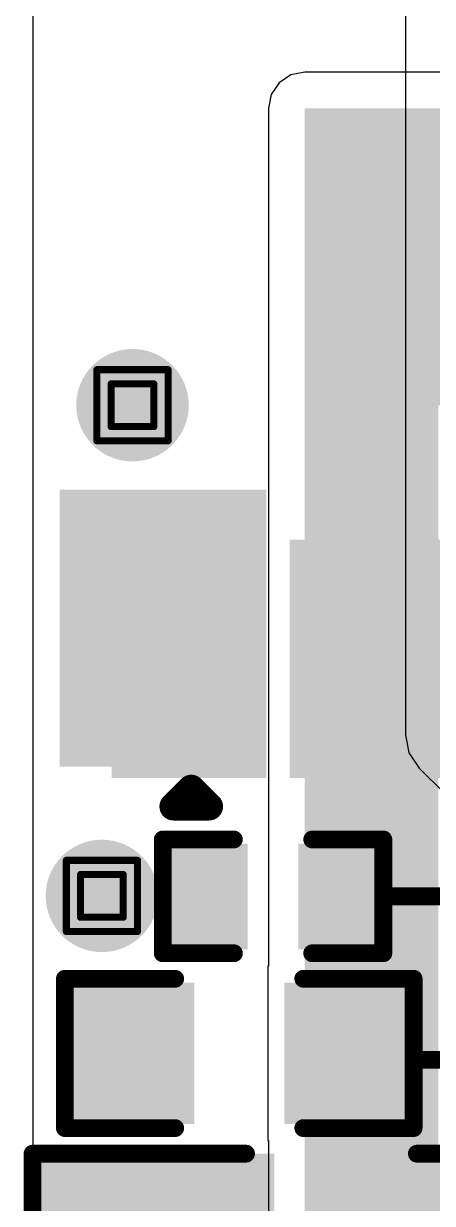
# Model space of a CAD drawing. Header units: inches. Extents: x -6 to 198, y 0 to 119.
# Drawn here: x 0.19 to 3.11, y 15.01 to 23.44 of the extents above; entities that cross this region are included whole.
import ezdxf

# ---------------------------------------------------------------- set-up
doc = ezdxf.new("R2010")
doc.units = ezdxf.units.IN
for name, color, linetype in [('Bottom Layer', 5, 'Continuous'), ('Bottom Solder', 6, 'Continuous'), ('Drill Drawing', 1, 'Continuous'), ('Top Layer', 1, 'Continuous'), ('Top Overlay', 2, 'Continuous'), ('Top Paste', 8, 'Continuous'), ('Top Solder', 216, 'Continuous'), ('Via Holes', 16, 'Continuous')]:
    doc.layers.add(name, color=color, linetype=linetype)

# ---------------------------------------------------------------- blocks, each defined once
blk = doc.blocks.new('C___1206_4')
at = {"layer": 'Top Layer'}
for points in [[(-2.032, 0.889), (-0.508, 0.889), (-0.508, -0.889), (-2.032, -0.889)], [(0.508, 0.889), (2.032, 0.889), (2.032, -0.889), (0.508, -0.889)]]:
    blk.add_hatch(color=1, dxfattribs=at).paths.add_polyline_path(points)
at = {"layer": 'Top Paste'}
for points in [[(-2.032, 0.889), (-0.508, 0.889), (-0.508, -0.889), (-2.032, -0.889)], [(0.508, 0.889), (2.032, 0.889), (2.032, -0.889), (0.508, -0.889)]]:
    blk.add_hatch(color=8, dxfattribs=at).paths.add_polyline_path(points)
at = {"layer": 'Top Solder'}
for points in [[(-2.1336, 0.9906), (-0.4064, 0.9906), (-0.4064, -0.9906), (-2.1336, -0.9906)], [(0.4064, 0.9906), (2.1336, 0.9906), (2.1336, -0.9906), (0.4064, -0.9906)]]:
    blk.add_hatch(color=216, dxfattribs=at).paths.add_polyline_path(points)
at = {"layer": 'Top Overlay'}
for points in [[(-2.1336, -0.9906, 0.127, 0.127, 0), (-2.1336, 0.9906, 0.127, 0.127, 0)], [(-2.1336, 0.9906, 0.127, 0.127, 0), (-0.6096, 0.9906, 0.127, 0.127, 0)], [(0.6096, 0.9906, 0.127, 0.127, 0), (2.1336, 0.9906, 0.127, 0.127, 0)], [(2.1336, -0.9906, 0.127, 0.127, 0), (2.1336, 0.9906, 0.127, 0.127, 0)], [(-2.1336, -0.9906, 0.127, 0.127, 0), (-0.6096, -0.9906, 0.127, 0.127, 0)], [(0.6096, -0.9906, 0.127, 0.127, 0), (2.1336, -0.9906, 0.127, 0.127, 0)]]:
    blk.add_lwpolyline(points, format="xyseb", dxfattribs=at)
for points in [[(-2.16535, 0.9906, 0.0635, 0.0635, 1), (-2.10185, 0.9906, 0.0635, 0.0635, 1)], [(-2.16535, 0.9906, 0.0635, 0.0635, 1), (-2.10185, 0.9906, 0.0635, 0.0635, 1)], [(-0.64135, 0.9906, 0.0635, 0.0635, 1), (-0.57785, 0.9906, 0.0635, 0.0635, 1)], [(0.57785, 0.9906, 0.0635, 0.0635, 1), (0.64135, 0.9906, 0.0635, 0.0635, 1)], [(2.10185, 0.9906, 0.0635, 0.0635, 1), (2.16535, 0.9906, 0.0635, 0.0635, 1)], [(2.10185, 0.9906, 0.0635, 0.0635, 1), (2.16535, 0.9906, 0.0635, 0.0635, 1)], [(-2.16535, -0.9906, 0.0635, 0.0635, 1), (-2.10185, -0.9906, 0.0635, 0.0635, 1)], [(-2.16535, -0.9906, 0.0635, 0.0635, 1), (-2.10185, -0.9906, 0.0635, 0.0635, 1)], [(-0.64135, -0.9906, 0.0635, 0.0635, 1), (-0.57785, -0.9906, 0.0635, 0.0635, 1)], [(0.57785, -0.9906, 0.0635, 0.0635, 1), (0.64135, -0.9906, 0.0635, 0.0635, 1)], [(2.10185, -0.9906, 0.0635, 0.0635, 1), (2.16535, -0.9906, 0.0635, 0.0635, 1)], [(2.10185, -0.9906, 0.0635, 0.0635, 1), (2.16535, -0.9906, 0.0635, 0.0635, 1)]]:
    blk.add_lwpolyline(points, format="xyseb", close=True, dxfattribs=at)
blk = doc.blocks.new('41_SMD_M______31')
at = {"layer": 'Top Layer'}
for points in [[(-9.5, 9.33), (-8, 9.33), (-8, 8.43), (-9.5, 8.43)], [(-9.5, 8.06), (-8, 8.06), (-8, 7.16), (-9.5, 7.16)]]:
    blk.add_hatch(color=1, dxfattribs=at).paths.add_polyline_path(points)
at = {"layer": 'Top Overlay'}
for points in [[(-9.5206, 9.3642), (-7.5406, 9.3642), (-7.5406, 9.8042), (-9.5206, 9.8042)], [(-7.9586, 8.3276), (-7.5406, 8.3276), (-7.5406, 9.4056), (-7.9586, 9.4056)]]:
    blk.add_hatch(color=2, dxfattribs=at).paths.add_polyline_path(points)
at = {"layer": 'Top Paste'}
for points in [[(-9.5, 9.33), (-8, 9.33), (-8, 8.43), (-9.5, 8.43)], [(-9.5, 8.06), (-8, 8.06), (-8, 7.16), (-9.5, 7.16)]]:
    blk.add_hatch(color=8, dxfattribs=at).paths.add_polyline_path(points)
at = {"layer": 'Top Solder'}
for points in [[(-9.6016, 9.4316), (-7.8984, 9.4316), (-7.8984, 8.3284), (-9.6016, 8.3284)], [(-9.6016, 8.1616), (-7.8984, 8.1616), (-7.8984, 7.0584), (-9.6016, 7.0584)]]:
    blk.add_hatch(color=216, dxfattribs=at).paths.add_polyline_path(points)
at = {"layer": 'Top Overlay'}
for points in [[(-9.8044, 8.9916, 0.2, 0.2, 0), (-9.8044, 8.7376, 0.2, 0.2, 0)], [(-9.8044, 8.9916, 0.2, 0.2, 0), (-9.6774, 8.8646, 0.2, 0.2, 0)], [(-9.6774, 8.8646, 0.2, 0.2, 0), (-9.8044, 8.7376, 0.2, 0.2, 0)]]:
    blk.add_lwpolyline(points, format="xyseb", dxfattribs=at)
for points in [[(-9.8544, 8.9916, 0.1, 0.1, 1), (-9.7544, 8.9916, 0.1, 0.1, 1)], [(-9.8544, 8.9916, 0.1, 0.1, 1), (-9.7544, 8.9916, 0.1, 0.1, 1)], [(-9.7274, 8.8646, 0.1, 0.1, 1), (-9.6274, 8.8646, 0.1, 0.1, 1)], [(-9.7274, 8.8646, 0.1, 0.1, 1), (-9.6274, 8.8646, 0.1, 0.1, 1)], [(-9.8544, 8.7376, 0.1, 0.1, 1), (-9.7544, 8.7376, 0.1, 0.1, 1)], [(-9.8544, 8.7376, 0.1, 0.1, 1), (-9.7544, 8.7376, 0.1, 0.1, 1)]]:
    blk.add_lwpolyline(points, format="xyseb", close=True, dxfattribs=at)
blk = doc.blocks.new('C___0402_118')
at = {"layer": 'Top Layer'}
for points in [[(-0.6985, -0.3175), (-0.6985, 0.3175), (-0.2413, 0.3175), (-0.2413, -0.3175)], [(0.2413, -0.3175), (0.2413, 0.3175), (0.6985, 0.3175), (0.6985, -0.3175)]]:
    blk.add_hatch(color=1, dxfattribs=at).paths.add_polyline_path(points)
at = {"layer": 'Top Paste'}
for points in [[(-0.6985, -0.3175), (-0.6985, 0.3175), (-0.2413, 0.3175), (-0.2413, -0.3175)], [(0.2413, -0.3175), (0.2413, 0.3175), (0.6985, 0.3175), (0.6985, -0.3175)]]:
    blk.add_hatch(color=8, dxfattribs=at).paths.add_polyline_path(points)
at = {"layer": 'Top Solder'}
for points in [[(-0.7585, -0.3775), (-0.7585, 0.3775), (-0.1813, 0.3775), (-0.1813, -0.3775)], [(0.1813, -0.3775), (0.1813, 0.3775), (0.7585, 0.3775), (0.7585, -0.3775)]]:
    blk.add_hatch(color=216, dxfattribs=at).paths.add_polyline_path(points)
at = {"layer": 'Top Overlay'}
for points in [[(-0.2794, 0.4064, 0.127, 0.127, 0), (-0.7874, 0.4064, 0.127, 0.127, 0)], [(-0.7874, 0.4064, 0.127, 0.127, 0), (-0.7874, -0.4064, 0.127, 0.127, 0)], [(0.7874, 0.4064, 0.127, 0.127, 0), (0.2794, 0.4064, 0.127, 0.127, 0)], [(0.7874, 0.4064, 0.127, 0.127, 0), (0.7874, -0.4064, 0.127, 0.127, 0)], [(-0.2794, -0.4064, 0.127, 0.127, 0), (-0.7874, -0.4064, 0.127, 0.127, 0)], [(0.7874, -0.4064, 0.127, 0.127, 0), (0.2794, -0.4064, 0.127, 0.127, 0)]]:
    blk.add_lwpolyline(points, format="xyseb", dxfattribs=at)
for points in [[(-0.8191, 0.4064, 0.0635, 0.0635, 1), (-0.7556, 0.4064, 0.0635, 0.0635, 1)], [(-0.8191, 0.4064, 0.0635, 0.0635, 1), (-0.7556, 0.4064, 0.0635, 0.0635, 1)], [(-0.3111, 0.4064, 0.0635, 0.0635, 1), (-0.2477, 0.4064, 0.0635, 0.0635, 1)], [(0.2477, 0.4064, 0.0635, 0.0635, 1), (0.3111, 0.4064, 0.0635, 0.0635, 1)], [(0.7556, 0.4064, 0.0635, 0.0635, 1), (0.8191, 0.4064, 0.0635, 0.0635, 1)], [(0.7556, 0.4064, 0.0635, 0.0635, 1), (0.8191, 0.4064, 0.0635, 0.0635, 1)], [(-0.8191, -0.4064, 0.0635, 0.0635, 1), (-0.7556, -0.4064, 0.0635, 0.0635, 1)], [(-0.8191, -0.4064, 0.0635, 0.0635, 1), (-0.7556, -0.4064, 0.0635, 0.0635, 1)], [(-0.3111, -0.4064, 0.0635, 0.0635, 1), (-0.2477, -0.4064, 0.0635, 0.0635, 1)], [(0.2477, -0.4064, 0.0635, 0.0635, 1), (0.3111, -0.4064, 0.0635, 0.0635, 1)], [(0.7556, -0.4064, 0.0635, 0.0635, 1), (0.8191, -0.4064, 0.0635, 0.0635, 1)], [(0.7556, -0.4064, 0.0635, 0.0635, 1), (0.8191, -0.4064, 0.0635, 0.0635, 1)]]:
    blk.add_lwpolyline(points, format="xyseb", close=True, dxfattribs=at)
blk = doc.blocks.new('C___0603_119')
at = {"layer": 'Top Layer'}
for points in [[(-0.381, 0.4445), (-0.381, -0.4445), (-1.143, -0.4445), (-1.143, 0.4445)], [(1.143, 0.4445), (1.143, -0.4445), (0.381, -0.4445), (0.381, 0.4445)]]:
    blk.add_hatch(color=1, dxfattribs=at).paths.add_polyline_path(points)
at = {"layer": 'Top Paste'}
for points in [[(-0.381, 0.4445), (-0.381, -0.4445), (-1.143, -0.4445), (-1.143, 0.4445)], [(1.143, 0.4445), (1.143, -0.4445), (0.381, -0.4445), (0.381, 0.4445)]]:
    blk.add_hatch(color=8, dxfattribs=at).paths.add_polyline_path(points)
at = {"layer": 'Top Solder'}
for points in [[(-0.321, 0.5045), (-0.321, -0.5045), (-1.203, -0.5045), (-1.203, 0.5045)], [(1.203, 0.5045), (1.203, -0.5045), (0.321, -0.5045), (0.321, 0.5045)]]:
    blk.add_hatch(color=216, dxfattribs=at).paths.add_polyline_path(points)
at = {"layer": 'Top Overlay'}
for points in [[(-1.2446, -0.5334, 0.127, 0.127, 0), (-1.2446, 0.5334, 0.127, 0.127, 0)], [(-1.2446, 0.5334, 0.127, 0.127, 0), (-0.4572, 0.5334, 0.127, 0.127, 0)], [(0.4572, 0.5334, 0.127, 0.127, 0), (1.2446, 0.5334, 0.127, 0.127, 0)], [(1.2446, -0.5334, 0.127, 0.127, 0), (1.2446, 0.5334, 0.127, 0.127, 0)], [(-1.2446, -0.5334, 0.127, 0.127, 0), (-0.4572, -0.5334, 0.127, 0.127, 0)], [(0.4572, -0.5334, 0.127, 0.127, 0), (1.2446, -0.5334, 0.127, 0.127, 0)]]:
    blk.add_lwpolyline(points, format="xyseb", dxfattribs=at)
for points in [[(-1.2764, 0.5334, 0.0635, 0.0635, 1), (-1.2128, 0.5334, 0.0635, 0.0635, 1)], [(-1.2764, 0.5334, 0.0635, 0.0635, 1), (-1.2128, 0.5334, 0.0635, 0.0635, 1)], [(-0.4889, 0.5334, 0.0635, 0.0635, 1), (-0.4254, 0.5334, 0.0635, 0.0635, 1)], [(0.4254, 0.5334, 0.0635, 0.0635, 1), (0.4889, 0.5334, 0.0635, 0.0635, 1)], [(1.2128, 0.5334, 0.0635, 0.0635, 1), (1.2764, 0.5334, 0.0635, 0.0635, 1)], [(1.2128, 0.5334, 0.0635, 0.0635, 1), (1.2764, 0.5334, 0.0635, 0.0635, 1)], [(-1.2764, -0.5334, 0.0635, 0.0635, 1), (-1.2128, -0.5334, 0.0635, 0.0635, 1)], [(-1.2764, -0.5334, 0.0635, 0.0635, 1), (-1.2128, -0.5334, 0.0635, 0.0635, 1)], [(-0.4889, -0.5334, 0.0635, 0.0635, 1), (-0.4254, -0.5334, 0.0635, 0.0635, 1)], [(0.4254, -0.5334, 0.0635, 0.0635, 1), (0.4889, -0.5334, 0.0635, 0.0635, 1)], [(1.2128, -0.5334, 0.0635, 0.0635, 1), (1.2764, -0.5334, 0.0635, 0.0635, 1)], [(1.2128, -0.5334, 0.0635, 0.0635, 1), (1.2764, -0.5334, 0.0635, 0.0635, 1)]]:
    blk.add_lwpolyline(points, format="xyseb", close=True, dxfattribs=at)

msp = doc.modelspace()

# ---------------------------------------------------------------- hatches: boundary and pattern name
at = {"layer": 'Bottom Layer'}
h = msp.add_hatch(color=5, dxfattribs=at)
edge = h.paths.add_edge_path()
edge.add_arc((0.9676, 20.7137), 0.3, 0, 360)
h = msp.add_hatch(color=5, dxfattribs=at)
edge = h.paths.add_edge_path()
edge.add_arc((0.7493, 17.2085), 0.3, 0, 360)
at = {"layer": 'Bottom Solder'}
h = msp.add_hatch(color=6, dxfattribs=at)
edge = h.paths.add_edge_path()
edge.add_arc((0.9676, 20.7137), 0.4016, 0, 360)
h = msp.add_hatch(color=6, dxfattribs=at)
edge = h.paths.add_edge_path()
edge.add_arc((0.7493, 17.2085), 0.4016, 0, 360)
at = {"layer": 'Top Layer'}
for points in [[(2.1971, 20.7137), (4.9555, 20.7137), (4.9555, 22.8346), (2.1971, 22.8346)], [(2.1971, 13.4874), (3.1496, 13.4874), (3.1496, 21.2598), (2.1971, 21.2598)], [(2.2606, 13.4874), (4.4196, 13.4874), (4.4196, 15.2654), (2.2606, 15.2654)]]:
    msp.add_hatch(color=1, dxfattribs=at).paths.add_polyline_path(points)
h = msp.add_hatch(color=1, dxfattribs=at)
edge = h.paths.add_edge_path()
edge.add_arc((0.9676, 20.7137), 0.3, 0, 360)
h = msp.add_hatch(color=1, dxfattribs=at)
edge = h.paths.add_edge_path()
edge.add_arc((0.7493, 17.2085), 0.3, 0, 360)
at = {"layer": 'Top Solder'}
h = msp.add_hatch(color=216, dxfattribs=at)
edge = h.paths.add_edge_path()
edge.add_arc((0.9676, 20.7137), 0.4016, 0, 360)
h = msp.add_hatch(color=216, dxfattribs=at)
edge = h.paths.add_edge_path()
edge.add_arc((0.7493, 17.2085), 0.4016, 0, 360)
at = {"layer": 'Via Holes'}
h = msp.add_hatch(color=7, dxfattribs=at)
edge = h.paths.add_edge_path()
edge.add_arc((0.9676, 20.7137), 0.15, 0, 360)
h = msp.add_hatch(color=7, dxfattribs=at)
edge = h.paths.add_edge_path()
edge.add_arc((0.7493, 17.2085), 0.15, 0, 360)

# ---------------------------------------------------------------- linework, layer by layer
at = {"layer": 'Bottom Layer'}
for p, q in [((0.259, 4.271), (0.259, 50.729)), ((2.9151, 44.5319), (2.9151, 18.36)), ((2.9151, 18.36), (2.9407, 18.2312)), ((2.9407, 18.2312), (3.0137, 18.122)), ((3.0137, 18.122), (3.1963, 17.9393))]:
    msp.add_line(p, q, dxfattribs=at)
at = {"layer": 'Drill Drawing'}
for points in [[(0.7136, 20.9677, 0.0508, 0.0508, 0), (1.2216, 20.9677, 0.0508, 0.0508, 0)], [(0.7136, 20.4597, 0.0508, 0.0508, 0), (0.7136, 20.9677, 0.0508, 0.0508, 0)], [(1.2216, 20.4597, 0.0508, 0.0508, 0), (1.2216, 20.9677, 0.0508, 0.0508, 0)], [(0.8152, 20.8661, 0.0508, 0.0508, 0), (1.12, 20.8661, 0.0508, 0.0508, 0)], [(0.8152, 20.5613, 0.0508, 0.0508, 0), (0.8152, 20.8661, 0.0508, 0.0508, 0)], [(1.12, 20.5613, 0.0508, 0.0508, 0), (1.12, 20.8661, 0.0508, 0.0508, 0)], [(0.8152, 20.5613, 0.0508, 0.0508, 0), (1.12, 20.5613, 0.0508, 0.0508, 0)], [(0.7136, 20.4597, 0.0508, 0.0508, 0), (1.2216, 20.4597, 0.0508, 0.0508, 0)], [(0.4953, 17.4625, 0.0508, 0.0508, 0), (1.0033, 17.4625, 0.0508, 0.0508, 0)], [(0.4953, 16.9545, 0.0508, 0.0508, 0), (0.4953, 17.4625, 0.0508, 0.0508, 0)], [(1.0033, 16.9545, 0.0508, 0.0508, 0), (1.0033, 17.4625, 0.0508, 0.0508, 0)], [(0.5969, 17.3609, 0.0508, 0.0508, 0), (0.9017, 17.3609, 0.0508, 0.0508, 0)], [(0.5969, 17.0561, 0.0508, 0.0508, 0), (0.5969, 17.3609, 0.0508, 0.0508, 0)], [(0.9017, 17.0561, 0.0508, 0.0508, 0), (0.9017, 17.3609, 0.0508, 0.0508, 0)], [(0.5969, 17.0561, 0.0508, 0.0508, 0), (0.9017, 17.0561, 0.0508, 0.0508, 0)], [(0.4953, 16.9545, 0.0508, 0.0508, 0), (1.0033, 16.9545, 0.0508, 0.0508, 0)]]:
    msp.add_lwpolyline(points, format="xyseb", dxfattribs=at)
for points in [[(0.7009, 20.9677, 0.0254, 0.0254, 1), (0.7263, 20.9677, 0.0254, 0.0254, 1)], [(0.7009, 20.9677, 0.0254, 0.0254, 1), (0.7263, 20.9677, 0.0254, 0.0254, 1)], [(1.2089, 20.9677, 0.0254, 0.0254, 1), (1.2343, 20.9677, 0.0254, 0.0254, 1)], [(1.2089, 20.9677, 0.0254, 0.0254, 1), (1.2343, 20.9677, 0.0254, 0.0254, 1)], [(0.8025, 20.8661, 0.0254, 0.0254, 1), (0.8279, 20.8661, 0.0254, 0.0254, 1)], [(0.8025, 20.8661, 0.0254, 0.0254, 1), (0.8279, 20.8661, 0.0254, 0.0254, 1)], [(1.1073, 20.8661, 0.0254, 0.0254, 1), (1.1327, 20.8661, 0.0254, 0.0254, 1)], [(1.1073, 20.8661, 0.0254, 0.0254, 1), (1.1327, 20.8661, 0.0254, 0.0254, 1)], [(0.8025, 20.5613, 0.0254, 0.0254, 1), (0.8279, 20.5613, 0.0254, 0.0254, 1)], [(0.8025, 20.5613, 0.0254, 0.0254, 1), (0.8279, 20.5613, 0.0254, 0.0254, 1)], [(1.1073, 20.5613, 0.0254, 0.0254, 1), (1.1327, 20.5613, 0.0254, 0.0254, 1)], [(1.1073, 20.5613, 0.0254, 0.0254, 1), (1.1327, 20.5613, 0.0254, 0.0254, 1)], [(0.7009, 20.4597, 0.0254, 0.0254, 1), (0.7263, 20.4597, 0.0254, 0.0254, 1)], [(0.7009, 20.4597, 0.0254, 0.0254, 1), (0.7263, 20.4597, 0.0254, 0.0254, 1)], [(1.2089, 20.4597, 0.0254, 0.0254, 1), (1.2343, 20.4597, 0.0254, 0.0254, 1)], [(1.2089, 20.4597, 0.0254, 0.0254, 1), (1.2343, 20.4597, 0.0254, 0.0254, 1)], [(0.4826, 17.4625, 0.0254, 0.0254, 1), (0.508, 17.4625, 0.0254, 0.0254, 1)], [(0.4826, 17.4625, 0.0254, 0.0254, 1), (0.508, 17.4625, 0.0254, 0.0254, 1)], [(0.9906, 17.4625, 0.0254, 0.0254, 1), (1.016, 17.4625, 0.0254, 0.0254, 1)], [(0.9906, 17.4625, 0.0254, 0.0254, 1), (1.016, 17.4625, 0.0254, 0.0254, 1)], [(0.5842, 17.3609, 0.0254, 0.0254, 1), (0.6096, 17.3609, 0.0254, 0.0254, 1)], [(0.5842, 17.3609, 0.0254, 0.0254, 1), (0.6096, 17.3609, 0.0254, 0.0254, 1)], [(0.889, 17.3609, 0.0254, 0.0254, 1), (0.9144, 17.3609, 0.0254, 0.0254, 1)], [(0.889, 17.3609, 0.0254, 0.0254, 1), (0.9144, 17.3609, 0.0254, 0.0254, 1)], [(0.5842, 17.0561, 0.0254, 0.0254, 1), (0.6096, 17.0561, 0.0254, 0.0254, 1)], [(0.5842, 17.0561, 0.0254, 0.0254, 1), (0.6096, 17.0561, 0.0254, 0.0254, 1)], [(0.889, 17.0561, 0.0254, 0.0254, 1), (0.9144, 17.0561, 0.0254, 0.0254, 1)], [(0.889, 17.0561, 0.0254, 0.0254, 1), (0.9144, 17.0561, 0.0254, 0.0254, 1)], [(0.4826, 16.9545, 0.0254, 0.0254, 1), (0.508, 16.9545, 0.0254, 0.0254, 1)], [(0.4826, 16.9545, 0.0254, 0.0254, 1), (0.508, 16.9545, 0.0254, 0.0254, 1)], [(0.9906, 16.9545, 0.0254, 0.0254, 1), (1.016, 16.9545, 0.0254, 0.0254, 1)], [(0.9906, 16.9545, 0.0254, 0.0254, 1), (1.016, 16.9545, 0.0254, 0.0254, 1)]]:
    msp.add_lwpolyline(points, format="xyseb", close=True, dxfattribs=at)
at = {"layer": 'Top Layer'}
for p, q in [((0.259, 4.271), (0.259, 50.729)), ((2.1971, 23.0936), (2.098, 23.0739)), ((4.9555, 23.0936), (2.1971, 23.0936)), ((2.014, 23.0177), (1.9578, 22.9337)), ((2.098, 23.0739), (2.014, 23.0177)), ((1.9578, 22.9337), (1.9381, 22.8346)), ((1.9381, 22.8346), (1.9381, 21.2598)), ((1.9381, 21.2598), (1.9381, 20.7137)), ((1.9381, 20.7137), (1.9381, 16.7055)), ((1.9381, 16.7055), (1.9328, 16.7055)), ((1.9328, 16.7055), (1.9328, 15.4609)), ((1.9328, 15.4609), (1.9381, 15.4609)), ((1.9381, 15.4609), (1.9381, 13.4874))]:
    msp.add_line(p, q, dxfattribs=at)
at = {"layer": 'Top Overlay'}
for points in [[(2.7583, 17.205, 0.127, 0.127, 0), (3.4328, 17.205, 0.127, 0.127, 0)], [(3.0204, 16.0369, 0.127, 0.127, 0), (3.4195, 16.0369, 0.127, 0.127, 0)]]:
    msp.add_lwpolyline(points, format="xyseb", dxfattribs=at)
for points in [[(2.7265, 17.205, 0.0635, 0.0635, 1), (2.79, 17.205, 0.0635, 0.0635, 1)], [(2.9887, 16.0369, 0.0635, 0.0635, 1), (3.0522, 16.0369, 0.0635, 0.0635, 1)]]:
    msp.add_lwpolyline(points, format="xyseb", close=True, dxfattribs=at)

# ---------------------------------------------------------------- block references
for name, p, rotation in [('41_SMD_M______31', (10.2516, 27.6514), 90), ('C___0402_118', (1.9709, 17.205), 180)]:
    msp.add_blockref(name, p, dxfattribs=dict(rotation=rotation))
for name, p in [('C___0603_119', (1.7296, 16.0832)), ('C___1206_4', (2.3876, 14.3764))]:
    msp.add_blockref(name, p)

doc.saveas('drawing.dxf')
